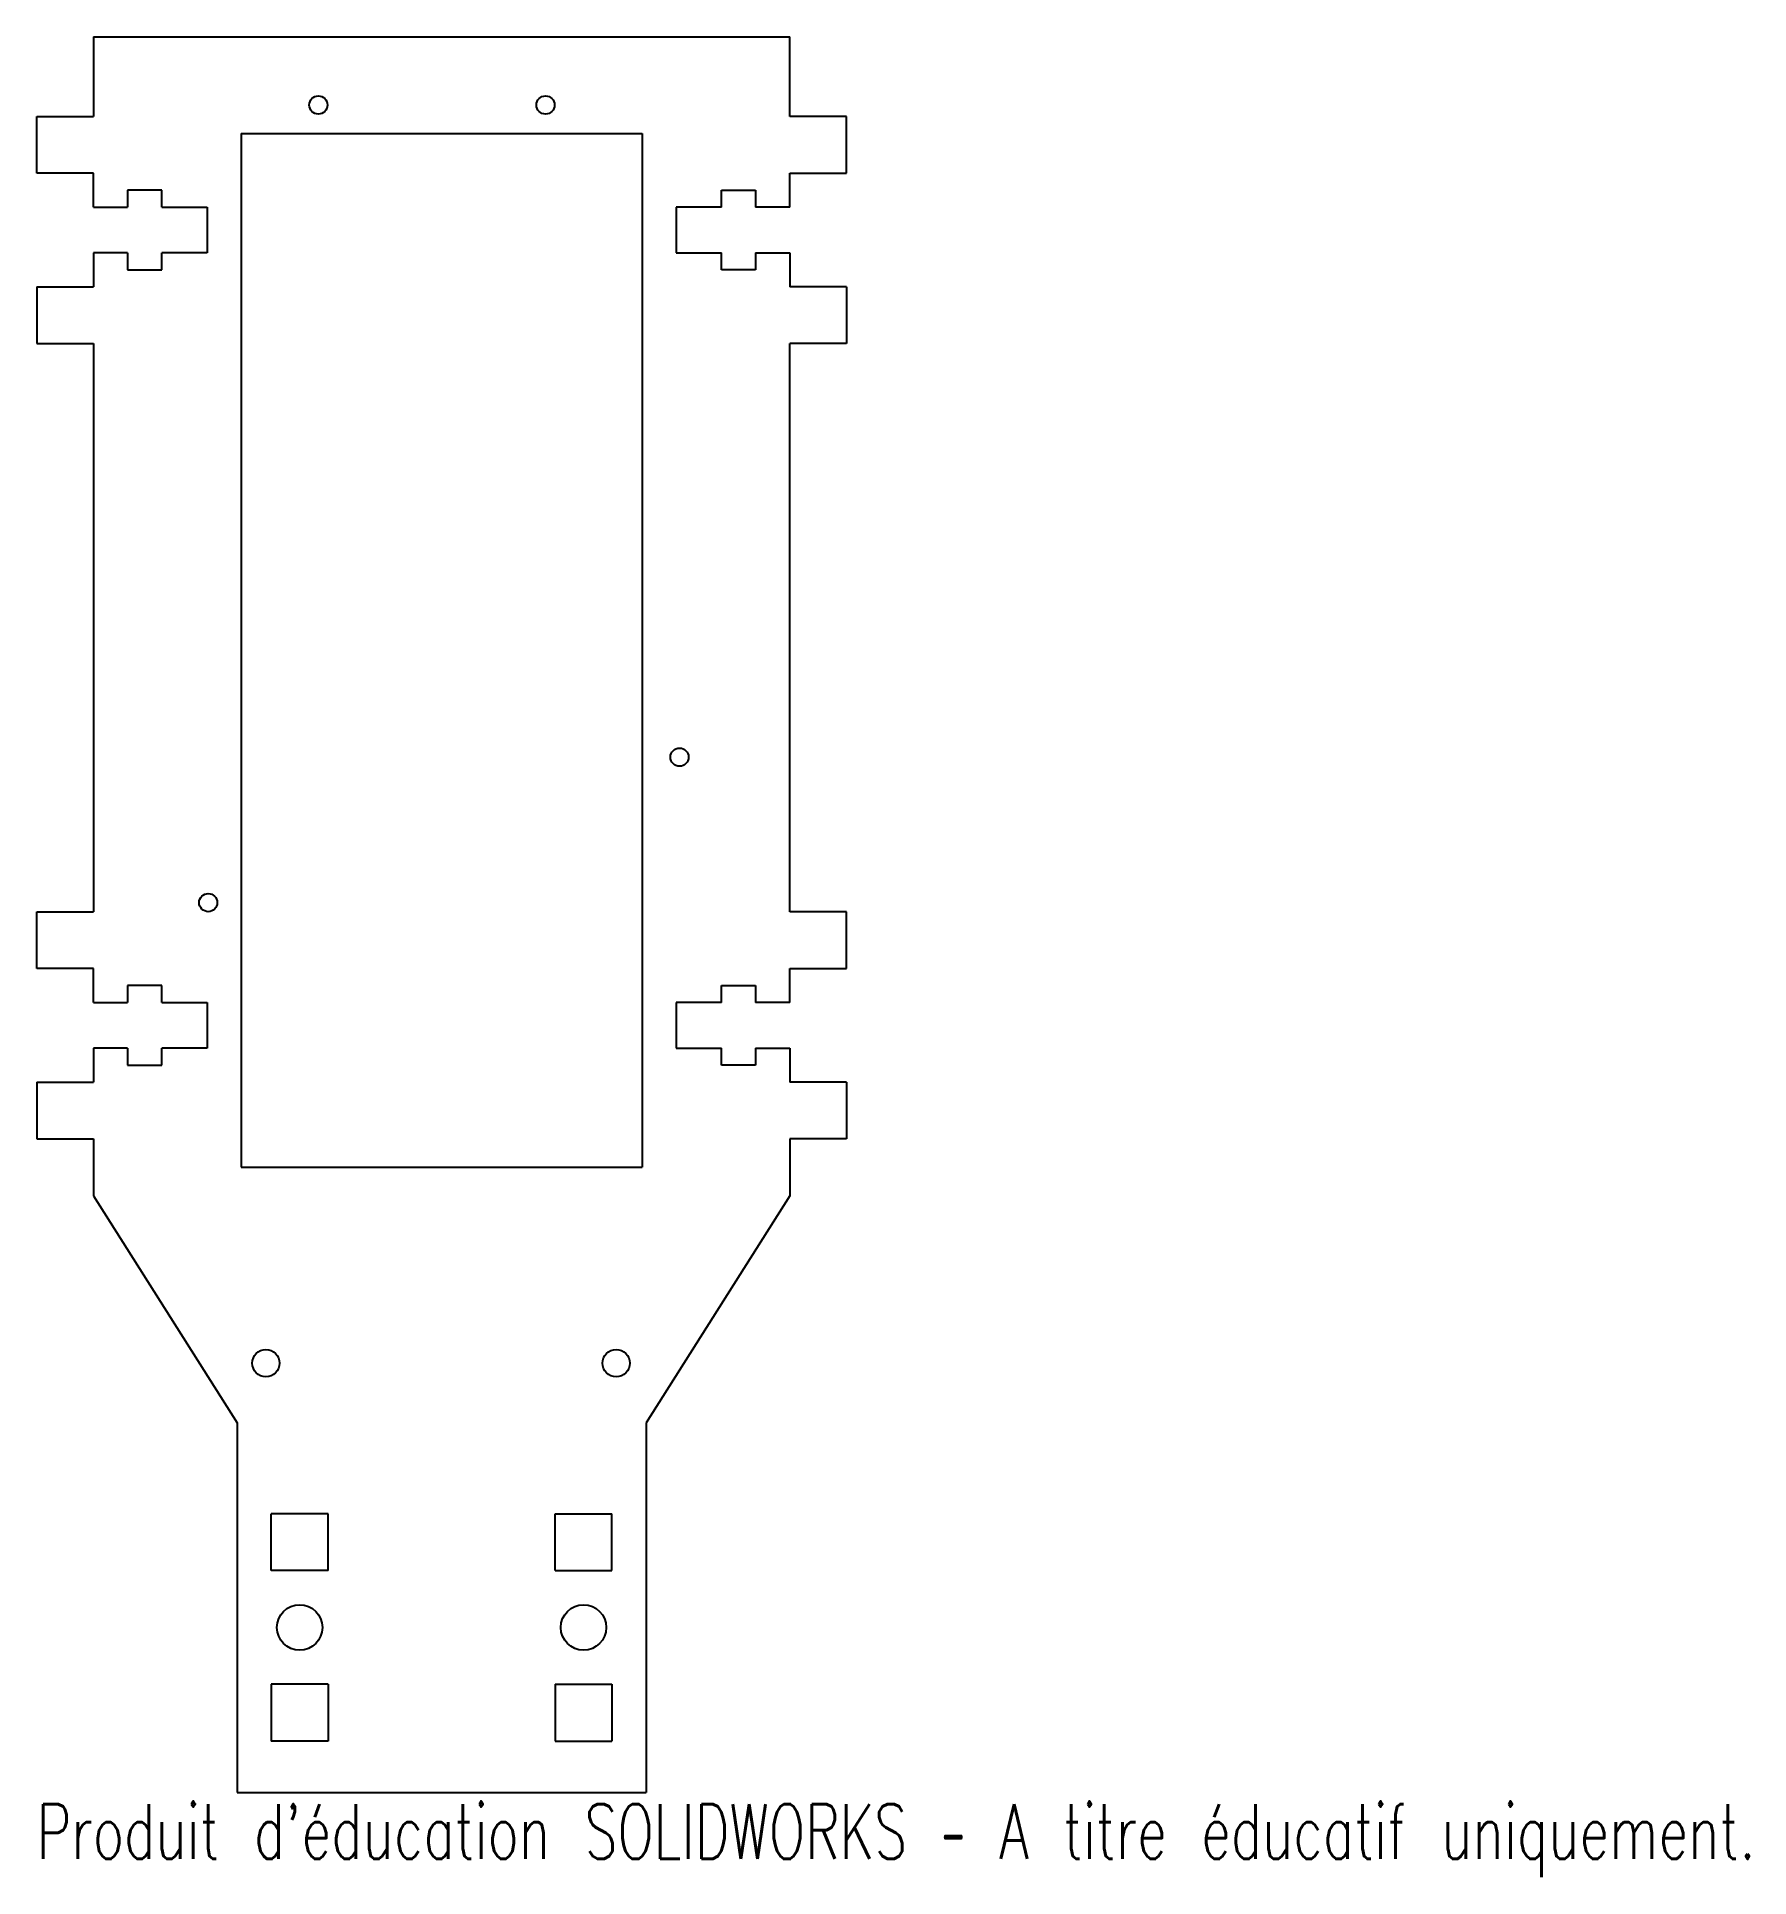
# Model space of a CAD drawing. Header units: millimetres. Extents: x -36 to 115, y -17 to 145.
import ezdxf

# ---------------------------------------------------------------- set-up
doc = ezdxf.new("R2010")
doc.units = ezdxf.units.MM
doc.styles.add('SLDTEXTSTYLE0', font='TXT', dxfattribs={"width": 0.7, "bigfont": 'bigfont'})

msp = doc.modelspace()

# ---------------------------------------------------------------- linework, layer by layer
at = {"color": 7, "linetype": 'Continuous', "lineweight": 25}
for p, q in [((-30.6, 144.82), (30.7, 144.82)), ((-30.6, 144.82), (-30.6, 137.82)), ((30.7, 137.82), (30.7, 144.82)), ((-35.6, 137.82), (-30.6, 137.82)), ((-35.6, 132.82), (-35.6, 137.82)), ((35.7, 137.82), (30.7, 137.82)), ((35.7, 132.82), (35.7, 137.82)), ((-17.6, 136.32), (17.7, 136.32)), ((-17.6, 136.32), (-17.6, 45.32)), ((17.7, 136.32), (17.7, 45.32)), ((-30.6, 132.82), (-35.6, 132.82)), ((-30.6, 129.82), (-30.6, 132.82)), ((-27.6, 131.32), (-27.6, 129.82)), ((-24.6, 131.32), (-27.6, 131.32)), ((-24.6, 129.82), (-24.6, 131.32)), ((24.7, 129.82), (24.7, 131.32)), ((24.7, 131.32), (27.7, 131.32)), ((27.7, 131.32), (27.7, 129.82)), ((30.7, 129.82), (30.7, 132.82)), ((30.7, 132.82), (35.7, 132.82)), ((-30.6, 129.82), (-27.6, 129.82)), ((-24.6, 129.82), (-20.6, 129.82)), ((-20.6, 129.82), (-20.6, 125.82)), ((20.7, 129.82), (20.7, 125.82)), ((24.7, 129.82), (20.7, 129.82)), ((30.7, 129.82), (27.7, 129.82)), ((-27.6, 125.82), (-30.6, 125.82)), ((-30.6, 125.82), (-30.6, 122.82)), ((-27.6, 125.82), (-27.6, 124.32)), ((-20.6, 125.82), (-24.6, 125.82)), ((-24.6, 124.32), (-24.6, 125.82)), ((20.7, 125.82), (24.7, 125.82)), ((24.7, 124.32), (24.7, 125.82)), ((27.7, 125.82), (30.7, 125.82)), ((27.7, 125.82), (27.7, 124.32)), ((30.7, 125.82), (30.7, 122.82)), ((-27.6, 124.32), (-24.6, 124.32)), ((27.7, 124.32), (24.7, 124.32)), ((-35.6, 122.82), (-30.6, 122.82)), ((-35.6, 122.82), (-35.6, 117.82)), ((35.7, 122.82), (30.7, 122.82)), ((35.7, 122.82), (35.7, 117.82)), ((-35.6, 117.82), (-30.6, 117.82)), ((-30.6, 117.82), (-30.6, 67.82)), ((30.7, 67.82), (30.7, 117.82)), ((35.7, 117.82), (30.7, 117.82)), ((-35.6, 67.82), (-30.6, 67.82)), ((-35.6, 62.82), (-35.6, 67.82)), ((35.7, 67.82), (30.7, 67.82)), ((35.7, 62.82), (35.7, 67.82)), ((-30.6, 62.82), (-35.6, 62.82)), ((-30.6, 59.82), (-30.6, 62.82)), ((30.7, 59.82), (30.7, 62.82)), ((30.7, 62.82), (35.7, 62.82)), ((-27.6, 61.32), (-27.6, 59.82)), ((-24.6, 61.32), (-27.6, 61.32)), ((-24.6, 59.82), (-24.6, 61.32)), ((24.7, 59.82), (24.7, 61.32)), ((24.7, 61.32), (27.7, 61.32)), ((27.7, 61.32), (27.7, 59.82)), ((-30.6, 59.82), (-27.6, 59.82)), ((-24.6, 59.82), (-20.6, 59.82)), ((-20.6, 59.82), (-20.6, 55.82)), ((20.7, 59.82), (20.7, 55.82)), ((24.7, 59.82), (20.7, 59.82)), ((30.7, 59.82), (27.7, 59.82)), ((-27.6, 55.82), (-30.6, 55.82)), ((-30.6, 55.82), (-30.6, 52.82)), ((-27.6, 55.82), (-27.6, 54.32)), ((-20.6, 55.82), (-24.6, 55.82)), ((-24.6, 54.32), (-24.6, 55.82)), ((20.7, 55.82), (24.7, 55.82)), ((24.7, 54.32), (24.7, 55.82)), ((27.7, 55.82), (30.7, 55.82)), ((27.7, 55.82), (27.7, 54.32)), ((30.7, 55.82), (30.7, 52.82)), ((-27.6, 54.32), (-24.6, 54.32)), ((27.7, 54.32), (24.7, 54.32)), ((-35.6, 52.82), (-30.6, 52.82)), ((-35.6, 52.82), (-35.6, 47.82)), ((35.7, 52.82), (30.7, 52.82)), ((35.7, 52.82), (35.7, 47.82)), ((-35.6, 47.82), (-30.6, 47.82)), ((-30.6, 47.82), (-30.6, 42.82)), ((30.7, 47.82), (30.7, 42.82)), ((35.7, 47.82), (30.7, 47.82)), ((-17.6, 45.32), (17.7, 45.32)), ((-30.6, 42.82), (-17.95, 22.82)), ((30.7, 42.82), (18.05, 22.82)), ((-17.95, 22.82), (-17.95, -9.7)), ((18.05, 22.82), (18.05, -9.7)), ((-9.95, 14.82), (-14.95, 14.82)), ((-14.95, 9.82), (-14.95, 14.82)), ((-9.95, 9.82), (-9.95, 14.82)), ((10.05, 9.82), (10.05, 14.82)), ((10.05, 14.82), (15.05, 14.82)), ((15.05, 9.82), (15.05, 14.82)), ((-9.95, 9.82), (-14.95, 9.82)), ((10.05, 9.82), (15.05, 9.82)), ((-14.95, -0.18), (-14.95, -5.18)), ((-9.95, -0.18), (-14.95, -0.18)), ((-9.95, -0.18), (-9.95, -5.18)), ((10.05, -0.18), (10.05, -5.18)), ((10.05, -0.18), (15.05, -0.18)), ((15.05, -0.18), (15.05, -5.18)), ((-9.95, -5.18), (-14.95, -5.18)), ((10.05, -5.18), (15.05, -5.18)), ((-17.95, -9.7), (18.05, -9.7))]:
    msp.add_line(p, q, dxfattribs=at)
for centre, radius in [((-10.8, 138.82), 0.8), ((9.2, 138.82), 0.8), ((21, 81.42), 0.8), ((-20.5, 68.62), 0.8), ((-15.42, 28.08), 1.2), ((15.42, 28.08), 1.2), ((-12.45, 4.82), 2), ((12.55, 4.82), 2)]:
    msp.add_circle(centre, radius, dxfattribs=at)

# ---------------------------------------------------------------- texts
at = {"color": 7, "linetype": 'Continuous', "insert": (-35.6, -10.72), "char_height": 4.8336, "attachment_point": 1, "style": 'SLDTEXTSTYLE0'}
msp.add_mtext("Produit d'éducation SOLIDWORKS – A titre éducatif uniquement.", dxfattribs=at)

doc.saveas('drawing.dxf')
